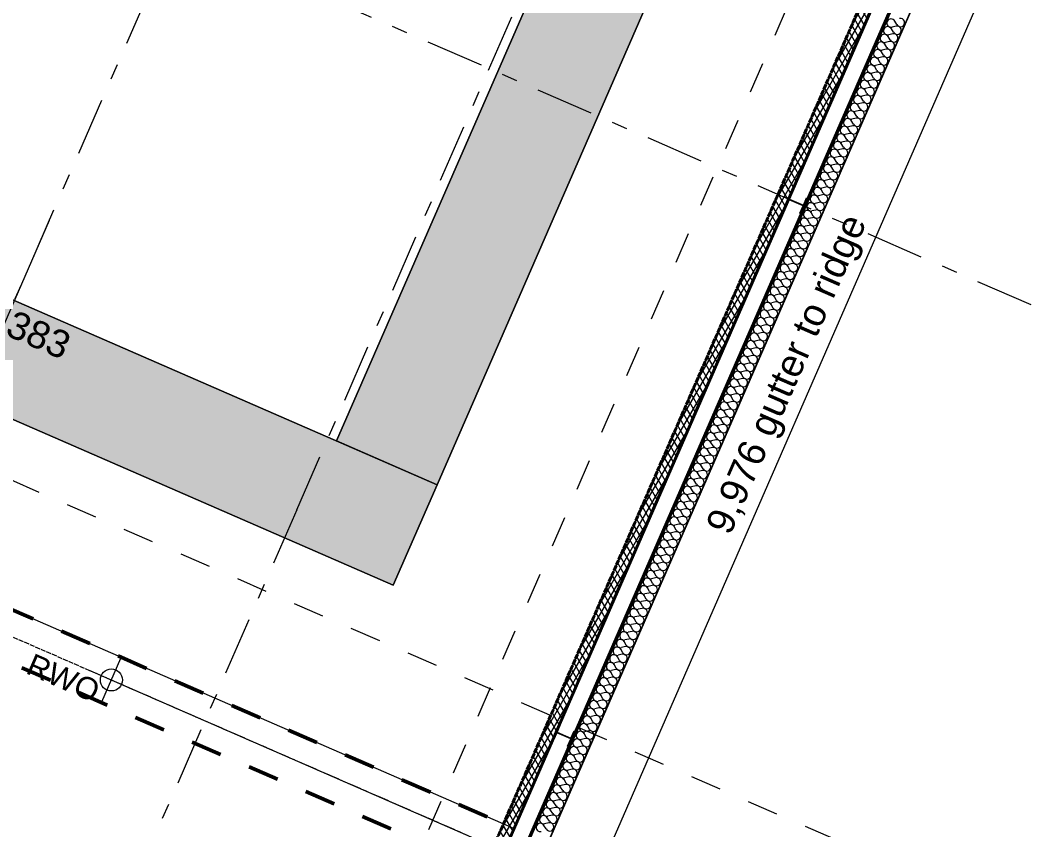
# Model space of a CAD drawing. Header units: millimetres. Extents: x -50172 to 145343, y -110728 to 25069.
# Drawn here: x 9654 to 18919, y -49686 to -42306 of the extents above; entities that cross this region are included whole.
import ezdxf
from ezdxf.enums import TextEntityAlignment as Align

# ---------------------------------------------------------------- set-up
doc = ezdxf.new("R2010")
doc.units = ezdxf.units.MM
doc.header["$MEASUREMENT"] = 0
for name, pattern in [('Dashed', [564.444447, 282.222223, -282.222223]), ('Double Dashed', [1093.611073, 529.166651, -211.666656, 141.111112, -211.666656]), ('Hidden Line', [55, 45, -10])]:
    doc.linetypes.add(name, pattern=pattern)
for name, color, linetype, lineweight in [('A-15-MG_Structural_Grid_Phase_2_Pen_No__173', 1, 'Continuous', 18), ('A-20-M_Floor_Slab_Pen_No__195', 7, 'Continuous', 35), ('A-20-M_Floor_Slab_Pen_No__4', 7, 'Continuous', 20), ('A-20-M_Floor_Slab_Pen_No__89', 8, 'Continuous', 20), ('A-20-M_Roof_Accessory_Pen_No__1', 7, 'Continuous', 13), ('A-20-M_Roof_Accessory_Pen_No__150', 7, 'Continuous', 0), ('A-95-MC_Marker_Section_P2.Marker_Pen_No__1', 7, 'Continuous', 13), ('COLUMN.IFC Import_Pen_No__2', 8, 'Continuous', 15), ('New_A-20-M_Roof_Accessory_Pen_No__1', 7, 'Continuous', 13), ('New_A-20-M_Roof_Accessory_Pen_No__150', 7, 'Continuous', 0), ('New_A-20-M_Roof_Accessory_Pen_No__156', 5, 'Continuous', 50), ('New_A-20-M_Roof_Pen_No__92', 8, 'Continuous', 13), ('New_A-25-M_Wall_Ext_Pen_No__1', 7, 'Continuous', 13), ('New_A-95-D_1_100_Pen_No__1', 7, 'Continuous', 13), ('New_A-95-P_Text_1_50_GA_Pen_No__1', 7, 'Continuous', 13)]:
    doc.layers.add(name, color=color, linetype=linetype, lineweight=lineweight)
for name, color, linetype in [('A-20-M_Floor_Slab', 7, 'Continuous'), ('A-95-MC_Marker_Section_P2.Marker', 7, 'Continuous'), ('COLUMN.IFC Import', 7, 'Continuous'), ('New_A-15-MG_Structural_Grid_Phase_2', 7, 'Continuous'), ('New_A-20-M_Roof', 7, 'Continuous'), ('New_A-25-M_Wall_Ext', 7, 'Continuous'), ('New_A-95-D_1_100', 7, 'Continuous')]:
    doc.layers.add(name, color=color, linetype=linetype)
for name, color, linetype, lineweight, true_color in [('A-20-M_Floor_Slab_Pen_No__107', 7, 'Continuous', 15, 0xa6a6a6), ('New_A-15-MG_Structural_Grid_Phase_2_Pen_No__222', 7, 'Continuous', 13, 0x65af33), ('New_A-20-M_Roof_Accessory_Pen_No__61', 7, 'Continuous', 20, 0x6a6a6a), ('New_A-25-M_Wall_Ext_Pen_No__107', 7, 'Continuous', 15, 0xa6a6a6)]:
    doc.layers.add(name, color=color, linetype=linetype, lineweight=lineweight, true_color=true_color)
doc.styles.add('GENERATED_STYLE_3', font='')
doc.styles.add('GENERATED_STYLE_4', font='')
doc.styles.get('GENERATED_STYLE_3').set_extended_font_data('Arial')
doc.styles.get('GENERATED_STYLE_4').set_extended_font_data('Swis721 BT')
doc.dimstyles.new('GENERATED_STYLE__1', dxfattribs={"dimtxt": 250, "dimasz": 95, "dimexe": 0.18, "dimexo": 50, "dimgap": 0.09, "dimtad": 1, "dimdec": 0, "dimzin": 0, "dimdsep": 46, "dimtxsty": 'GENERATED_STYLE_3', "dimblk": 'ARROWHEAD_2', "dimblk1": 'ARROWHEAD_2', "dimblk2": 'ARROWHEAD_2', "dimcen": 0.09, "dimclrd": 7, "dimclre": 7, "dimclrt": 7, "dimadec": 0, "dimazin": 0, "dimtfac": 1, "dimtdec": 4, "dimtmove": 0, "dimatfit": 3, "dimfxl": 1, "dimtolj": 1, "dimtzin": 0, "dimarcsym": 0})

# ---------------------------------------------------------------- blocks, each defined once
blk = doc.blocks.new('Roof_1_1', base_point=(-23076.4, -22803))
at = {"layer": 'New_A-20-M_Roof_Pen_No__92', "linetype": 'Continuous', "flags": 128}
for points in [[(-30853.7, -30049.5), (14148.5, -49672.6)], [(14148.5, -49672.6), (18046, -40734.4)]]:
    blk.add_lwpolyline(points, dxfattribs=at)
blk = doc.blocks.new('Slab_2_1', base_point=(22220.5, -31567.4))
at = {"layer": 'A-20-M_Floor_Slab_Pen_No__89', "linetype": 'Continuous', "flags": 128}
blk.add_lwpolyline([(22220.5, -31567.4), (1807.4, -22666.3), (1702.5, -22906.9), (21875, -31703.1), (12362.1, -53519.2), (-4050.1, -46362.7), (-4155, -46603.2), (12497.8, -53864.7)], close=True, dxfattribs=at)
blk = doc.blocks.new('*X130')
at = {"layer": 'New_A-25-M_Wall_Ext_Pen_No__107', "linetype": 'Continuous'}
for p, q in [((17644.1, -42345.9), (17625.3, -42312.8)), ((17607.5, -42429.8), (17570.5, -42438.5)), ((17613.6, -42415.8), (17594.8, -42382.7)), ((17638, -42359.9), (17600.9, -42368.7)), ((17552.7, -42555.5), (17533.9, -42522.3)), ((17577.1, -42499.6), (17540, -42508.4)), ((17583.2, -42485.6), (17564.4, -42452.5)), ((17522.3, -42625.3), (17503.5, -42592.2)), ((17546.6, -42569.4), (17509.6, -42578.2)), ((17485.7, -42709.1), (17448.7, -42717.9)), ((17491.8, -42695.1), (17473, -42662)), ((17516.2, -42639.3), (17479.1, -42648)), ((17430.9, -42834.8), (17412.1, -42801.7)), ((17455.3, -42779), (17418.2, -42787.7)), ((17461.4, -42765), (17442.6, -42731.9)), ((17400.5, -42904.7), (17381.7, -42871.5)), ((17424.8, -42848.8), (17387.7, -42857.6)), ((17370, -42974.5), (17351.2, -42941.4)), ((17394.4, -42918.6), (17357.3, -42927.4)), ((17333.5, -43058.3), (17296.4, -43067.1)), ((17339.5, -43044.3), (17320.7, -43011.2)), ((17363.9, -42988.5), (17326.8, -42997.2)), ((17278.6, -43184), (17259.8, -43150.9)), ((17303, -43128.2), (17265.9, -43136.9)), ((17309.1, -43114.2), (17290.3, -43081)), ((17248.2, -43253.9), (17229.4, -43220.7)), ((17272.5, -43198), (17235.5, -43206.8)), ((17211.6, -43337.7), (17174.6, -43346.4)), ((17217.7, -43323.7), (17198.9, -43290.6)), ((17242.1, -43267.8), (17205, -43276.6)), ((17156.8, -43463.4), (17138, -43430.2)), ((17181.2, -43407.5), (17144.1, -43416.3)), ((17187.3, -43393.5), (17168.5, -43360.4)), ((17126.4, -43533.2), (17107.6, -43500.1)), ((17150.7, -43477.3), (17113.7, -43486.1)), ((17089.8, -43617), (17052.8, -43625.8)), ((17095.9, -43603.1), (17077.1, -43569.9)), ((17120.3, -43547.2), (17083.2, -43556)), ((17035, -43742.7), (17016.2, -43709.6)), ((17059.4, -43686.9), (17022.3, -43695.6)), ((17065.5, -43672.9), (17046.7, -43639.8)), ((17004.6, -43812.6), (16985.8, -43779.4)), ((17028.9, -43756.7), (16991.8, -43765.5)), ((16968, -43896.4), (16930.9, -43905.2)), ((16974.1, -43882.4), (16955.3, -43849.3)), ((16998.5, -43826.5), (16961.4, -43835.3)), ((16913.2, -44022.1), (16894.4, -43989)), ((16937.6, -43966.2), (16900.5, -43975)), ((16943.7, -43952.3), (16924.9, -43919.1)), ((16882.7, -44091.9), (16863.9, -44058.8)), ((16907.1, -44036.1), (16870, -44044.8)), ((16846.2, -44175.7), (16809.1, -44184.5)), ((16852.3, -44161.8), (16833.5, -44128.6)), ((16876.7, -44105.9), (16839.6, -44114.7)), ((16791.4, -44301.5), (16772.6, -44268.3)), ((16815.7, -44245.6), (16778.7, -44254.4)), ((16821.8, -44231.6), (16803, -44198.5)), ((16760.9, -44371.3), (16742.1, -44338.2)), ((16785.3, -44315.4), (16748.2, -44324.2)), ((16724.4, -44455.1), (16687.3, -44463.9)), ((16730.5, -44441.1), (16711.7, -44408)), ((16754.8, -44385.3), (16717.8, -44394)), ((16669.6, -44580.8), (16650.8, -44547.7)), ((16693.9, -44524.9), (16656.9, -44533.7)), ((16700, -44511), (16681.2, -44477.8)), ((16639.1, -44650.7), (16620.3, -44617.5)), ((16663.5, -44594.8), (16626.4, -44603.6)), ((16602.6, -44734.5), (16565.5, -44743.2)), ((16608.7, -44720.5), (16589.9, -44687.4)), ((16633, -44664.6), (16596, -44673.4)), ((16547.8, -44860.2), (16529, -44827)), ((16572.1, -44804.3), (16535, -44813.1)), ((16578.2, -44790.3), (16559.4, -44757.2)), ((16517.3, -44930), (16498.5, -44896.9)), ((16541.7, -44874.1), (16504.6, -44882.9)), ((16480.8, -45013.8), (16443.7, -45022.6)), ((16486.8, -44999.9), (16468, -44966.7)), ((16511.2, -44944), (16474.1, -44952.8)), ((16425.9, -45139.5), (16407.1, -45106.4)), ((16450.3, -45083.7), (16413.2, -45092.4)), ((16456.4, -45069.7), (16437.6, -45036.6)), ((16395.5, -45209.4), (16376.7, -45176.2)), ((16419.9, -45153.5), (16382.8, -45162.3)), ((16358.9, -45293.2), (16321.9, -45301.9)), ((16365, -45279.2), (16346.2, -45246.1)), ((16389.4, -45223.3), (16352.3, -45232.1)), ((16304.1, -45418.9), (16285.3, -45385.8)), ((16328.5, -45363), (16291.4, -45371.8)), ((16334.6, -45349.1), (16315.8, -45315.9)), ((16273.7, -45488.7), (16254.9, -45455.6)), ((16298, -45432.9), (16261, -45441.6)), ((16237.1, -45572.5), (16200.1, -45581.3)), ((16243.2, -45558.6), (16224.4, -45525.4)), ((16267.6, -45502.7), (16230.5, -45511.5)), ((16182.3, -45698.2), (16163.5, -45665.1)), ((16206.7, -45642.4), (16169.6, -45651.1)), ((16212.8, -45628.4), (16194, -45595.3)), ((16151.9, -45768.1), (16133.1, -45735)), ((16176.2, -45712.2), (16139.1, -45721)), ((16115.3, -45851.9), (16078.2, -45860.7)), ((16121.4, -45837.9), (16102.6, -45804.8)), ((16145.8, -45782.1), (16108.7, -45790.8)), ((16060.5, -45977.6), (16041.7, -45944.5)), ((16084.9, -45921.7), (16047.8, -45930.5)), ((16091, -45907.8), (16072.2, -45874.6)), ((16030, -46047.4), (16011.2, -46014.3)), ((16054.4, -45991.6), (16017.3, -46000.3)), ((15993.5, -46131.3), (15956.4, -46140)), ((15999.6, -46117.3), (15980.8, -46084.2)), ((16024, -46061.4), (15986.9, -46070.2)), ((15938.7, -46257), (15919.9, -46223.8)), ((15963, -46201.1), (15926, -46209.9)), ((15969.1, -46187.1), (15950.3, -46154)), ((15908.2, -46326.8), (15889.4, -46293.7)), ((15932.6, -46270.9), (15895.5, -46279.7)), ((15871.7, -46410.6), (15834.6, -46419.4)), ((15877.8, -46396.6), (15859, -46363.5)), ((15902.1, -46340.8), (15865.1, -46349.5)), ((15816.9, -46536.3), (15798.1, -46503.2)), ((15841.2, -46480.5), (15804.2, -46489.2)), ((15847.3, -46466.5), (15828.5, -46433.4)), ((15786.4, -46606.2), (15767.6, -46573)), ((15810.8, -46550.3), (15773.7, -46559.1)), ((15749.9, -46690), (15712.8, -46698.7)), ((15756, -46676), (15737.2, -46642.9)), ((15780.3, -46620.1), (15743.3, -46628.9)), ((15695.1, -46815.7), (15676.3, -46782.5)), ((15719.4, -46759.8), (15682.3, -46768.6)), ((15725.5, -46745.8), (15706.7, -46712.7)), ((15664.6, -46885.5), (15645.8, -46852.4)), ((15689, -46829.6), (15651.9, -46838.4)), ((15628.1, -46969.3), (15591, -46978.1)), ((15634.1, -46955.4), (15615.3, -46922.2)), ((15658.5, -46899.5), (15621.4, -46908.3)), ((15573.2, -47095), (15554.4, -47061.9)), ((15597.6, -47039.2), (15560.5, -47047.9)), ((15603.7, -47025.2), (15584.9, -46992.1)), ((15542.8, -47164.9), (15524, -47131.7)), ((15567.2, -47109), (15530.1, -47117.8)), ((15506.2, -47248.7), (15469.2, -47257.5)), ((15512.3, -47234.7), (15493.5, -47201.6)), ((15536.7, -47178.8), (15499.6, -47187.6)), ((15451.4, -47374.4), (15432.6, -47341.3)), ((15475.8, -47318.5), (15438.7, -47327.3)), ((15481.9, -47304.6), (15463.1, -47271.4)), ((15421, -47444.2), (15402.2, -47411.1)), ((15445.3, -47388.4), (15408.3, -47397.1)), ((15390.5, -47514.1), (15371.7, -47480.9)), ((15414.9, -47458.2), (15377.8, -47467)), ((15354, -47597.9), (15316.9, -47606.7)), ((15360.1, -47583.9), (15341.3, -47550.8)), ((15384.4, -47528), (15347.4, -47536.8)), ((15299.2, -47723.6), (15280.4, -47690.5)), ((15323.5, -47667.7), (15286.5, -47676.5)), ((15329.6, -47653.8), (15310.8, -47620.6)), ((15268.7, -47793.4), (15249.9, -47760.3)), ((15293.1, -47737.6), (15256, -47746.3)), ((15232.2, -47877.2), (15195.1, -47886)), ((15238.3, -47863.3), (15219.5, -47830.1)), ((15262.6, -47807.4), (15225.5, -47816.2)), ((15177.3, -48003), (15158.5, -47969.8)), ((15201.7, -47947.1), (15164.6, -47955.9)), ((15207.8, -47933.1), (15189, -47900)), ((15146.9, -48072.8), (15128.1, -48039.7)), ((15171.3, -48016.9), (15134.2, -48025.7)), ((15110.3, -48156.6), (15073.3, -48165.4)), ((15116.4, -48142.6), (15097.6, -48109.5)), ((15140.8, -48086.8), (15103.7, -48095.5)), ((15055.5, -48282.3), (15036.7, -48249.2)), ((15079.9, -48226.4), (15042.8, -48235.2)), ((15086, -48212.5), (15067.2, -48179.3)), ((15025.1, -48352.2), (15006.3, -48319)), ((15049.4, -48296.3), (15012.4, -48305.1)), ((14988.5, -48436), (14951.5, -48444.7)), ((14994.6, -48422), (14975.8, -48388.9)), ((15019, -48366.1), (14981.9, -48374.9)), ((14933.7, -48561.7), (14914.9, -48528.5)), ((14958.1, -48505.8), (14921, -48514.6)), ((14964.2, -48491.8), (14945.4, -48458.7)), ((14903.3, -48631.5), (14884.5, -48598.4)), ((14927.6, -48575.6), (14890.6, -48584.4)), ((14866.7, -48715.3), (14829.6, -48724.1)), ((14872.8, -48701.4), (14854, -48668.2)), ((14897.2, -48645.5), (14860.1, -48654.3)), ((14811.9, -48841), (14793.1, -48807.9)), ((14836.3, -48785.2), (14799.2, -48793.9)), ((14842.4, -48771.2), (14823.6, -48738.1)), ((14781.5, -48910.9), (14762.7, -48877.7)), ((14805.8, -48855), (14768.7, -48863.8)), ((14744.9, -48994.7), (14707.8, -49003.4)), ((14751, -48980.7), (14732.2, -48947.6)), ((14775.4, -48924.8), (14738.3, -48933.6)), ((14690.1, -49120.4), (14671.3, -49087.3)), ((14714.5, -49064.5), (14677.4, -49073.3)), ((14720.5, -49050.5), (14701.7, -49017.4)), ((14659.6, -49190.2), (14640.8, -49157.1)), ((14684, -49134.4), (14646.9, -49143.1)), ((14623.1, -49274), (14586, -49282.8)), ((14629.2, -49260.1), (14610.4, -49226.9)), ((14653.5, -49204.2), (14616.5, -49213)), ((14568.3, -49399.7), (14549.5, -49366.6)), ((14592.6, -49343.9), (14555.6, -49352.6)), ((14598.7, -49329.9), (14579.9, -49296.8)), ((14537.8, -49469.6), (14519, -49436.5)), ((14562.2, -49413.7), (14525.1, -49422.5)), ((14501.3, -49553.4), (14464.2, -49562.2)), ((14507.4, -49539.4), (14488.6, -49506.3)), ((14531.7, -49483.6), (14494.7, -49492.3)), ((14446.5, -49679.1), (14427.7, -49646)), ((14470.8, -49623.2), (14433.8, -49632)), ((14476.9, -49609.3), (14458.1, -49576.1))]:
    blk.add_line(p, q, dxfattribs=at)
for centre, start, end in [((17592.1, -42331.6), 156.44041, 283.31031), ((17592.1, -42331.6), 29.57051, 156.44041), ((17677.2, -42327.1), 209.57051, 103.31031), ((17561.7, -42401.5), 156.44041, 283.31031), ((17561.7, -42401.5), 29.57051, 156.44041), ((17616.3, -42466.8), 209.57051, 103.31031), ((17646.8, -42397), 209.57051, 103.31031), ((17500.8, -42541.1), 29.57051, 156.44041), ((17531.2, -42471.3), 156.44041, 283.31031), ((17531.2, -42471.3), 29.57051, 156.44041), ((17585.9, -42536.7), 209.57051, 103.31031), ((17470.3, -42611), 156.44041, 283.31031), ((17470.3, -42611), 29.57051, 156.44041), ((17500.8, -42541.1), 156.44041, 283.31031), ((17555.4, -42606.5), 209.57051, 103.31031), ((17439.9, -42680.8), 156.44041, 283.31031), ((17439.9, -42680.8), 29.57051, 156.44041), ((17494.5, -42746.2), 209.57051, 103.31031), ((17524.9, -42676.3), 209.57051, 103.31031), ((17379, -42820.5), 29.57051, 156.44041), ((17409.4, -42750.7), 156.44041, 283.31031), ((17409.4, -42750.7), 29.57051, 156.44041), ((17464, -42816), 209.57051, 103.31031), ((17348.5, -42890.3), 156.44041, 283.31031), ((17348.5, -42890.3), 29.57051, 156.44041), ((17379, -42820.5), 156.44041, 283.31031), ((17433.6, -42885.9), 209.57051, 103.31031), ((17318.1, -42960.2), 156.44041, 283.31031), ((17318.1, -42960.2), 29.57051, 156.44041), ((17372.7, -43025.5), 209.57051, 103.31031), ((17403.1, -42955.7), 209.57051, 103.31031), ((17257.2, -43099.8), 29.57051, 156.44041), ((17287.6, -43030), 156.44041, 283.31031), ((17287.6, -43030), 29.57051, 156.44041), ((17342.2, -43095.4), 209.57051, 103.31031), ((17226.7, -43169.7), 156.44041, 283.31031), ((17226.7, -43169.7), 29.57051, 156.44041), ((17257.2, -43099.8), 156.44041, 283.31031), ((17311.8, -43165.2), 209.57051, 103.31031), ((17196.3, -43239.5), 156.44041, 283.31031), ((17196.3, -43239.5), 29.57051, 156.44041), ((17281.3, -43235.1), 209.57051, 103.31031), ((17135.3, -43379.2), 29.57051, 156.44041), ((17165.8, -43309.4), 156.44041, 283.31031), ((17165.8, -43309.4), 29.57051, 156.44041), ((17220.4, -43374.7), 209.57051, 103.31031), ((17250.9, -43304.9), 209.57051, 103.31031), ((17104.9, -43449), 156.44041, 283.31031), ((17104.9, -43449), 29.57051, 156.44041), ((17135.3, -43379.2), 156.44041, 283.31031), ((17190, -43444.6), 209.57051, 103.31031), ((17074.4, -43518.9), 156.44041, 283.31031), ((17074.4, -43518.9), 29.57051, 156.44041), ((17159.5, -43514.4), 209.57051, 103.31031), ((17013.5, -43658.6), 29.57051, 156.44041), ((17044, -43588.7), 156.44041, 283.31031), ((17044, -43588.7), 29.57051, 156.44041), ((17098.6, -43654.1), 209.57051, 103.31031), ((17129.1, -43584.3), 209.57051, 103.31031), ((16983.1, -43728.4), 156.44041, 283.31031), ((16983.1, -43728.4), 29.57051, 156.44041), ((17013.5, -43658.6), 156.44041, 283.31031), ((17068.1, -43723.9), 209.57051, 103.31031), ((16952.6, -43798.2), 156.44041, 283.31031), ((16952.6, -43798.2), 29.57051, 156.44041), ((17037.7, -43793.8), 209.57051, 103.31031), ((16891.7, -43937.9), 29.57051, 156.44041), ((16922.2, -43868.1), 156.44041, 283.31031), ((16922.2, -43868.1), 29.57051, 156.44041), ((16976.8, -43933.5), 209.57051, 103.31031), ((17007.2, -43863.6), 209.57051, 103.31031), ((16861.3, -44007.8), 156.44041, 283.31031), ((16861.3, -44007.8), 29.57051, 156.44041), ((16891.7, -43937.9), 156.44041, 283.31031), ((16946.3, -44003.3), 209.57051, 103.31031), ((16830.8, -44077.6), 156.44041, 283.31031), ((16830.8, -44077.6), 29.57051, 156.44041), ((16915.9, -44073.1), 209.57051, 103.31031), ((16769.9, -44217.3), 29.57051, 156.44041), ((16800.4, -44147.4), 156.44041, 283.31031), ((16800.4, -44147.4), 29.57051, 156.44041), ((16855, -44212.8), 209.57051, 103.31031), ((16885.4, -44143), 209.57051, 103.31031), ((16739.5, -44287.1), 156.44041, 283.31031), ((16739.5, -44287.1), 29.57051, 156.44041), ((16769.9, -44217.3), 156.44041, 283.31031), ((16824.5, -44282.7), 209.57051, 103.31031), ((16709, -44357), 156.44041, 283.31031), ((16709, -44357), 29.57051, 156.44041), ((16794.1, -44352.5), 209.57051, 103.31031), ((16648.1, -44496.6), 29.57051, 156.44041), ((16678.5, -44426.8), 156.44041, 283.31031), ((16678.5, -44426.8), 29.57051, 156.44041), ((16733.2, -44492.2), 209.57051, 103.31031), ((16763.6, -44422.3), 209.57051, 103.31031), ((16617.6, -44566.5), 156.44041, 283.31031), ((16617.6, -44566.5), 29.57051, 156.44041), ((16648.1, -44496.6), 156.44041, 283.31031), ((16702.7, -44562), 209.57051, 103.31031), ((16587.2, -44636.3), 156.44041, 283.31031), ((16587.2, -44636.3), 29.57051, 156.44041), ((16672.2, -44631.9), 209.57051, 103.31031), ((16526.3, -44776), 29.57051, 156.44041), ((16556.7, -44706.2), 156.44041, 283.31031), ((16556.7, -44706.2), 29.57051, 156.44041), ((16611.3, -44771.5), 209.57051, 103.31031), ((16641.8, -44701.7), 209.57051, 103.31031), ((16495.8, -44845.8), 156.44041, 283.31031), ((16495.8, -44845.8), 29.57051, 156.44041), ((16526.3, -44776), 156.44041, 283.31031), ((16580.9, -44841.4), 209.57051, 103.31031), ((16465.4, -44915.7), 156.44041, 283.31031), ((16465.4, -44915.7), 29.57051, 156.44041), ((16550.4, -44911.2), 209.57051, 103.31031), ((16404.5, -45055.4), 29.57051, 156.44041), ((16434.9, -44985.5), 156.44041, 283.31031), ((16434.9, -44985.5), 29.57051, 156.44041), ((16489.5, -45050.9), 209.57051, 103.31031), ((16520, -44981.1), 209.57051, 103.31031), ((16374, -45125.2), 156.44041, 283.31031), ((16374, -45125.2), 29.57051, 156.44041), ((16404.5, -45055.4), 156.44041, 283.31031), ((16459.1, -45120.7), 209.57051, 103.31031), ((16343.6, -45195), 156.44041, 283.31031), ((16343.6, -45195), 29.57051, 156.44041), ((16428.6, -45190.6), 209.57051, 103.31031), ((16282.6, -45334.7), 29.57051, 156.44041), ((16313.1, -45264.9), 156.44041, 283.31031), ((16313.1, -45264.9), 29.57051, 156.44041), ((16367.7, -45330.3), 209.57051, 103.31031), ((16398.2, -45260.4), 209.57051, 103.31031), ((16252.2, -45404.6), 156.44041, 283.31031), ((16252.2, -45404.6), 29.57051, 156.44041), ((16282.6, -45334.7), 156.44041, 283.31031), ((16337.3, -45400.1), 209.57051, 103.31031), ((16221.7, -45474.4), 156.44041, 283.31031), ((16221.7, -45474.4), 29.57051, 156.44041), ((16306.8, -45469.9), 209.57051, 103.31031), ((16160.8, -45614.1), 29.57051, 156.44041), ((16191.3, -45544.2), 156.44041, 283.31031), ((16191.3, -45544.2), 29.57051, 156.44041), ((16245.9, -45609.6), 209.57051, 103.31031), ((16276.4, -45539.8), 209.57051, 103.31031), ((16130.4, -45683.9), 156.44041, 283.31031), ((16130.4, -45683.9), 29.57051, 156.44041), ((16160.8, -45614.1), 156.44041, 283.31031), ((16215.4, -45679.4), 209.57051, 103.31031), ((16099.9, -45753.8), 156.44041, 283.31031), ((16099.9, -45753.8), 29.57051, 156.44041), ((16185, -45749.3), 209.57051, 103.31031), ((16039, -45893.4), 29.57051, 156.44041), ((16069.5, -45823.6), 156.44041, 283.31031), ((16069.5, -45823.6), 29.57051, 156.44041), ((16124.1, -45889), 209.57051, 103.31031), ((16154.5, -45819.1), 209.57051, 103.31031), ((16008.6, -45963.3), 156.44041, 283.31031), ((16008.6, -45963.3), 29.57051, 156.44041), ((16039, -45893.4), 156.44041, 283.31031), ((16093.6, -45958.8), 209.57051, 103.31031), ((15978.1, -46033.1), 156.44041, 283.31031), ((15978.1, -46033.1), 29.57051, 156.44041), ((16063.2, -46028.6), 209.57051, 103.31031), ((15917.2, -46172.8), 29.57051, 156.44041), ((15947.7, -46103), 156.44041, 283.31031), ((15947.7, -46103), 29.57051, 156.44041), ((16002.3, -46168.3), 209.57051, 103.31031), ((16032.7, -46098.5), 209.57051, 103.31031), ((15886.8, -46242.6), 156.44041, 283.31031), ((15886.8, -46242.6), 29.57051, 156.44041), ((15917.2, -46172.8), 156.44041, 283.31031), ((15971.8, -46238.2), 209.57051, 103.31031), ((15856.3, -46312.5), 156.44041, 283.31031), ((15856.3, -46312.5), 29.57051, 156.44041), ((15941.4, -46308), 209.57051, 103.31031), ((15795.4, -46452.2), 29.57051, 156.44041), ((15825.8, -46382.3), 156.44041, 283.31031), ((15825.8, -46382.3), 29.57051, 156.44041), ((15880.5, -46447.7), 209.57051, 103.31031), ((15910.9, -46377.8), 209.57051, 103.31031), ((15764.9, -46522), 156.44041, 283.31031), ((15764.9, -46522), 29.57051, 156.44041), ((15795.4, -46452.2), 156.44041, 283.31031), ((15850, -46517.5), 209.57051, 103.31031), ((15734.5, -46591.8), 156.44041, 283.31031), ((15734.5, -46591.8), 29.57051, 156.44041), ((15819.5, -46587.4), 209.57051, 103.31031), ((15673.6, -46731.5), 29.57051, 156.44041), ((15704, -46661.7), 156.44041, 283.31031), ((15704, -46661.7), 29.57051, 156.44041), ((15758.6, -46727), 209.57051, 103.31031), ((15789.1, -46657.2), 209.57051, 103.31031), ((15643.1, -46801.3), 156.44041, 283.31031), ((15643.1, -46801.3), 29.57051, 156.44041), ((15673.6, -46731.5), 156.44041, 283.31031), ((15728.2, -46796.9), 209.57051, 103.31031), ((15612.7, -46871.2), 156.44041, 283.31031), ((15612.7, -46871.2), 29.57051, 156.44041), ((15697.7, -46866.7), 209.57051, 103.31031), ((15582.2, -46941), 156.44041, 283.31031), ((15582.2, -46941), 29.57051, 156.44041), ((15636.8, -47006.4), 209.57051, 103.31031), ((15667.3, -46936.6), 209.57051, 103.31031), ((15521.3, -47080.7), 29.57051, 156.44041), ((15551.8, -47010.9), 156.44041, 283.31031), ((15551.8, -47010.9), 29.57051, 156.44041), ((15606.4, -47076.2), 209.57051, 103.31031), ((15490.9, -47150.5), 156.44041, 283.31031), ((15490.9, -47150.5), 29.57051, 156.44041), ((15521.3, -47080.7), 156.44041, 283.31031), ((15575.9, -47146.1), 209.57051, 103.31031), ((15460.4, -47220.4), 156.44041, 283.31031), ((15460.4, -47220.4), 29.57051, 156.44041), ((15515, -47285.8), 209.57051, 103.31031), ((15545.5, -47215.9), 209.57051, 103.31031), ((15399.5, -47360.1), 29.57051, 156.44041), ((15429.9, -47290.2), 156.44041, 283.31031), ((15429.9, -47290.2), 29.57051, 156.44041), ((15484.6, -47355.6), 209.57051, 103.31031), ((15369, -47429.9), 156.44041, 283.31031), ((15369, -47429.9), 29.57051, 156.44041), ((15399.5, -47360.1), 156.44041, 283.31031), ((15454.1, -47425.4), 209.57051, 103.31031), ((15338.6, -47499.7), 156.44041, 283.31031), ((15338.6, -47499.7), 29.57051, 156.44041), ((15393.2, -47565.1), 209.57051, 103.31031), ((15423.7, -47495.3), 209.57051, 103.31031), ((15277.7, -47639.4), 29.57051, 156.44041), ((15308.1, -47569.6), 156.44041, 283.31031), ((15308.1, -47569.6), 29.57051, 156.44041), ((15362.7, -47635), 209.57051, 103.31031), ((15247.2, -47709.3), 156.44041, 283.31031), ((15247.2, -47709.3), 29.57051, 156.44041), ((15277.7, -47639.4), 156.44041, 283.31031), ((15332.3, -47704.8), 209.57051, 103.31031), ((15216.8, -47779.1), 156.44041, 283.31031), ((15216.8, -47779.1), 29.57051, 156.44041), ((15301.8, -47774.6), 209.57051, 103.31031), ((15155.9, -47918.8), 29.57051, 156.44041), ((15186.3, -47848.9), 156.44041, 283.31031), ((15186.3, -47848.9), 29.57051, 156.44041), ((15240.9, -47914.3), 209.57051, 103.31031), ((15271.4, -47844.5), 209.57051, 103.31031), ((15125.4, -47988.6), 156.44041, 283.31031), ((15125.4, -47988.6), 29.57051, 156.44041), ((15155.9, -47918.8), 156.44041, 283.31031), ((15210.5, -47984.2), 209.57051, 103.31031), ((15095, -48058.5), 156.44041, 283.31031), ((15095, -48058.5), 29.57051, 156.44041), ((15180, -48054), 209.57051, 103.31031), ((15034.1, -48198.1), 29.57051, 156.44041), ((15064.5, -48128.3), 156.44041, 283.31031), ((15064.5, -48128.3), 29.57051, 156.44041), ((15119.1, -48193.7), 209.57051, 103.31031), ((15149.6, -48123.8), 209.57051, 103.31031), ((15003.6, -48268), 156.44041, 283.31031), ((15003.6, -48268), 29.57051, 156.44041), ((15034.1, -48198.1), 156.44041, 283.31031), ((15088.7, -48263.5), 209.57051, 103.31031), ((14973.1, -48337.8), 156.44041, 283.31031), ((14973.1, -48337.8), 29.57051, 156.44041), ((15058.2, -48333.4), 209.57051, 103.31031), ((14912.2, -48477.5), 29.57051, 156.44041), ((14942.7, -48407.7), 156.44041, 283.31031), ((14942.7, -48407.7), 29.57051, 156.44041), ((14997.3, -48473), 209.57051, 103.31031), ((15027.8, -48403.2), 209.57051, 103.31031), ((14881.8, -48547.3), 156.44041, 283.31031), ((14881.8, -48547.3), 29.57051, 156.44041), ((14912.2, -48477.5), 156.44041, 283.31031), ((14966.9, -48542.9), 209.57051, 103.31031), ((14851.3, -48617.2), 156.44041, 283.31031), ((14851.3, -48617.2), 29.57051, 156.44041), ((14936.4, -48612.7), 209.57051, 103.31031), ((14790.4, -48756.9), 29.57051, 156.44041), ((14820.9, -48687), 156.44041, 283.31031), ((14820.9, -48687), 29.57051, 156.44041), ((14875.5, -48752.4), 209.57051, 103.31031), ((14905.9, -48682.6), 209.57051, 103.31031), ((14760, -48826.7), 156.44041, 283.31031), ((14760, -48826.7), 29.57051, 156.44041), ((14790.4, -48756.9), 156.44041, 283.31031), ((14845, -48822.2), 209.57051, 103.31031), ((14729.5, -48896.5), 156.44041, 283.31031), ((14729.5, -48896.5), 29.57051, 156.44041), ((14814.6, -48892.1), 209.57051, 103.31031), ((14668.6, -49036.2), 29.57051, 156.44041), ((14699.1, -48966.4), 156.44041, 283.31031), ((14699.1, -48966.4), 29.57051, 156.44041), ((14753.7, -49031.7), 209.57051, 103.31031), ((14784.1, -48961.9), 209.57051, 103.31031), ((14638.2, -49106.1), 156.44041, 283.31031), ((14638.2, -49106.1), 29.57051, 156.44041), ((14668.6, -49036.2), 156.44041, 283.31031), ((14723.2, -49101.6), 209.57051, 103.31031), ((14607.7, -49175.9), 156.44041, 283.31031), ((14607.7, -49175.9), 29.57051, 156.44041), ((14692.8, -49171.4), 209.57051, 103.31031), ((14546.8, -49315.6), 29.57051, 156.44041), ((14577.2, -49245.7), 156.44041, 283.31031), ((14577.2, -49245.7), 29.57051, 156.44041), ((14631.9, -49311.1), 209.57051, 103.31031), ((14662.3, -49241.3), 209.57051, 103.31031), ((14516.3, -49385.4), 156.44041, 283.31031), ((14516.3, -49385.4), 29.57051, 156.44041), ((14546.8, -49315.6), 156.44041, 283.31031), ((14601.4, -49380.9), 209.57051, 103.31031), ((14485.9, -49455.3), 156.44041, 283.31031), ((14485.9, -49455.3), 29.57051, 156.44041), ((14571, -49450.8), 209.57051, 103.31031), ((14425, -49594.9), 29.57051, 156.44041), ((14455.4, -49525.1), 156.44041, 283.31031), ((14455.4, -49525.1), 29.57051, 156.44041), ((14510, -49590.5), 209.57051, 103.31031), ((14540.5, -49520.6), 209.57051, 103.31031), ((14394.5, -49664.8), 156.44041, 283.31031), ((14394.5, -49664.8), 29.57051, 156.44041), ((14425, -49594.9), 156.44041, 283.31031), ((14479.6, -49660.3), 209.57051, 103.31031)]:
    blk.add_arc(centre, 38.1, start, end, dxfattribs=at)
blk = doc.blocks.new('Wall_28_1', base_point=(12413.8, -53650.9))
at = {"layer": 'New_A-25-M_Wall_Ext_Pen_No__107', "linetype": 'Continuous'}
h = blk.add_hatch(dxfattribs=at)
h.set_pattern_fill('Plaster_0001', color=256, style=0, pattern_type=2)
h.set_pattern_definition([(0, (0, 0), (0, 173.2051), [0, -100]), (0, (50, 86.6), (0, 173.2051), [0, -100])])
h.paths.add_polyline_path([(12592.1, -54105), (22460.8, -31473), (22454.8, -31475.4), (12589.8, -54099.1)])
at = {"layer": 'New_A-25-M_Wall_Ext_Pen_No__107', "linetype": 'Continuous', "lineweight": 0, "true_color": 0x535353}
for points in [[(12497.8, -53864.8), (22220.5, -31567.4), (22216.6, -31568.9), (12496.2, -53860.8)], [(12421.8, -53671.3), (22027, -31643.4), (22023.1, -31644.9), (12420.2, -53667.3)]]:
    blk.add_hatch(color=251, dxfattribs=at).paths.add_polyline_path(points)
at = {"layer": 'New_A-25-M_Wall_Ext_Pen_No__107', "linetype": 'Continuous'}
for points in [[(12504, -53880.6), (22236.3, -31561.2), (22220.5, -31567.4), (12497.8, -53864.8)], [(22006.6, -31651.4), (12413.8, -53650.9), (12420.2, -53667.3), (22023.1, -31644.9)]]:
    blk.add_hatch(color=256, dxfattribs=at).paths.add_polyline_path(points)
at = {"layer": 'New_A-25-M_Wall_Ext_Pen_No__1', "linetype": 'Continuous'}
for p, q in [((12589.8, -54099.1), (22454.8, -31475.4)), ((12496.2, -53860.8), (22216.6, -31568.9)), ((12497.8, -53864.8), (22220.5, -31567.4)), ((12504, -53880.6), (22236.3, -31561.2)), ((12507.1, -53888.5), (22244.2, -31558.1)), ((22023.1, -31644.9), (12420.2, -53667.3)), ((12421.8, -53671.3), (22027, -31643.4))]:
    blk.add_line(p, q, dxfattribs=at)
at = {"layer": 'New_A-25-M_Wall_Ext_Pen_No__1', "linetype": 'Continuous', "flags": 128}
for points in [[(12592.1, -54105), (22460.8, -31473)], [(22006.6, -31651.4), (12413.8, -53650.9)]]:
    blk.add_lwpolyline(points, dxfattribs=at)
at = {"layer": 'New_A-25-M_Wall_Ext', "color": 250, "lineweight": 50, "true_color": 0x2a2a2a}
blk.add_blockref('*X130', (0, 0), dxfattribs=at)
blk = doc.blocks.new('*X210')
at = {"layer": 'A-20-M_Floor_Slab_Pen_No__107', "linetype": 'Continuous'}
for points in [[(17247.9, -42314.5), (17189, -42449.6), (17191.2, -42449.6), (17247.9, -42319.5)], [(17123.6, -42599.6), (17125.8, -42599.6), (17191.2, -42449.6), (17189, -42449.6)], [(17123.6, -42599.6), (17097.9, -42658.6), (17097.9, -42663.6), (17125.8, -42599.6)], [(16861.9, -43199.6), (16864.1, -43199.6), (16929.5, -43049.6), (16927.4, -43049.6)], [(16947.8, -43002.6), (16927.4, -43049.6), (16929.5, -43049.6), (16947.8, -43007.6)], [(16797.8, -43349.6), (16798.7, -43349.6), (16864.1, -43199.6), (16861.9, -43199.6), (16797.8, -43346.6)], [(16798.7, -43349.6), (16797.8, -43349.6), (16797.8, -43351.6)], [(16647.8, -43690.7), (16600.3, -43799.6), (16602.5, -43799.6), (16647.8, -43695.7)], [(16534.9, -43949.6), (16537.1, -43949.6), (16602.5, -43799.6), (16600.3, -43799.6)], [(16534.9, -43949.6), (16497.8, -44034.7), (16497.8, -44039.7), (16537.1, -43949.6)], [(16273.3, -44549.6), (16275.5, -44549.6), (16340.9, -44399.6), (16338.7, -44399.6)], [(16347.8, -44378.7), (16338.7, -44399.6), (16340.9, -44399.6), (16347.8, -44383.7)], [(16207.9, -44699.6), (16210.1, -44699.6), (16275.5, -44549.6), (16273.3, -44549.6)], [(16207.9, -44699.6), (16197.8, -44722.8), (16197.8, -44727.8), (16210.1, -44699.6)], [(16047.7, -45066.8), (16011.6, -45149.6), (16013.8, -45149.6), (16047.7, -45071.8)], [(15946.2, -45299.6), (15948.4, -45299.6), (16013.8, -45149.6), (16011.6, -45149.6)], [(15946.2, -45299.6), (15897.7, -45410.8), (15897.7, -45415.9), (15948.4, -45299.6)], [(15747.7, -45754.9), (15684.6, -45899.6), (15686.8, -45899.6), (15747.7, -45759.9)], [(15619.2, -46049.6), (15621.4, -46049.6), (15686.8, -45899.6), (15684.6, -45899.6)], [(15619.2, -46049.6), (15597.7, -46098.9), (15597.7, -46103.9), (15621.4, -46049.6)], [(15357.6, -46649.6), (15359.7, -46649.6), (15425.2, -46499.6), (15423, -46499.6)], [(15447.7, -46443), (15423, -46499.6), (15425.2, -46499.6), (15447.7, -46448)], [(15357.6, -46649.6), (15297.7, -46787), (15297.7, -46792), (15359.7, -46649.6)], [(15147.6, -47131), (15095.9, -47249.6), (15098.1, -47249.6), (15147.6, -47136)], [(15030.5, -47399.6), (15032.7, -47399.6), (15098.1, -47249.6), (15095.9, -47249.6)], [(15030.5, -47399.6), (14997.6, -47475.1), (14997.6, -47480.1), (15032.7, -47399.6)], [(14768.9, -47999.6), (14771.1, -47999.6), (14836.5, -47849.6), (14834.3, -47849.6)], [(14847.6, -47819.1), (14834.3, -47849.6), (14836.5, -47849.6), (14847.6, -47824.1)], [(14703.5, -48149.6), (14705.7, -48149.6), (14771.1, -47999.6), (14768.9, -47999.6)], [(14703.5, -48149.6), (14697.6, -48163.2), (14697.6, -48168.2), (14705.7, -48149.6)], [(14547.6, -48507.2), (14507.3, -48599.6), (14509.4, -48599.6), (14547.6, -48512.2)], [(14441.8, -48749.6), (14444, -48749.6), (14509.4, -48599.6), (14507.3, -48599.6)], [(14441.8, -48749.6), (14397.6, -48851.2), (14397.6, -48856.2), (14444, -48749.6)], [(14180.2, -49349.6), (14182.4, -49349.6), (14247.5, -49200.3), (14247.5, -49199.6), (14245.6, -49199.6)], [(14247.5, -49195.3), (14245.6, -49199.6), (14247.5, -49199.6)], [(14114.8, -49499.6), (14117, -49499.6), (14182.4, -49349.6), (14180.2, -49349.6)], [(14114.8, -49499.6), (14097.5, -49539.3), (14097.5, -49544.3), (14117, -49499.6)]]:
    blk.add_hatch(color=256, dxfattribs=at).paths.add_polyline_path(points)
blk = doc.blocks.new('Wall_95_1', base_point=(12362.1, -53519.2))
at = {"layer": 'A-20-M_Floor_Slab_Pen_No__107', "linetype": 'Continuous'}
h = blk.add_hatch(dxfattribs=at)
h.set_pattern_fill('Batt_Insulation_0001', color=256, style=0, pattern_type=2)
h.set_pattern_definition([(60, (0, 0), (-43.30127, 25), []), (120, (0, 0), (43.30127, 25), [])])
h.paths.add_polyline_path([(21877.6, -31702.1), (12363.1, -53521.9), (12413.8, -53650.9), (22006.6, -31651.4)])
at = {"layer": 'A-20-M_Floor_Slab_Pen_No__195', "linetype": 'Hidden Line'}
blk.add_line((21877.6, -31702.1), (12363.1, -53521.9), dxfattribs=at)
at = {"layer": 'A-20-M_Floor_Slab_Pen_No__195', "linetype": 'Hidden Line', "flags": 128}
blk.add_lwpolyline([(21875, -31703.1), (12362.1, -53519.2)], dxfattribs=at)
at = {"layer": 'A-20-M_Floor_Slab_Pen_No__4', "linetype": 'Continuous', "flags": 128}
blk.add_lwpolyline([(12413.8, -53650.9), (22006.6, -31651.4)], dxfattribs=at)
at = {"layer": 'A-20-M_Floor_Slab', "color": 250, "lineweight": 50, "true_color": 0x2a2a2a}
blk.add_blockref('*X210', (0, 0), dxfattribs=at)
blk = doc.blocks.new('Column 53')
at = {"layer": 'COLUMN.IFC Import_Pen_No__2', "linetype": 'Continuous'}
for p, q in [((-76.45, 78.8), (76.45, 78.8)), ((-76.45, 69.4), (-76.45, 78.8)), ((-3.25, 69.4), (-76.45, 69.4)), ((-3.25, -69.4), (-3.25, 69.4)), ((3.25, 69.4), (3.25, -69.4)), ((76.45, 69.4), (3.25, 69.4)), ((76.45, 78.8), (76.45, 69.4)), ((-76.45, -69.4), (-3.25, -69.4)), ((-76.45, -78.8), (-76.45, -69.4)), ((76.45, -78.8), (-76.45, -78.8)), ((3.25, -69.4), (76.45, -69.4)), ((76.45, -69.4), (76.45, -78.8))]:
    blk.add_line(p, q, dxfattribs=at)
blk = doc.blocks.new('Column 54')
at = {"layer": 'COLUMN.IFC Import_Pen_No__2', "linetype": 'Continuous'}
for p, q in [((-76.45, 78.8), (76.45, 78.8)), ((-76.45, 69.4), (-76.45, 78.8)), ((-3.25, 69.4), (-76.45, 69.4)), ((-3.25, -69.4), (-3.25, 69.4)), ((3.25, 69.4), (3.25, -69.4)), ((76.45, 69.4), (3.25, 69.4)), ((76.45, 78.8), (76.45, 69.4)), ((-76.45, -69.4), (-3.25, -69.4)), ((-76.45, -78.8), (-76.45, -69.4)), ((76.45, -78.8), (-76.45, -78.8)), ((3.25, -69.4), (76.45, -69.4)), ((76.45, -69.4), (76.45, -78.8))]:
    blk.add_line(p, q, dxfattribs=at)
blk = doc.blocks.new('*D459')
at = {"layer": 'New_A-95-D_1_100_Pen_No__1', "linetype": 'Continuous'}
for p, q in [((9062.3, -45138.5), (9573.3, -43966.6)), ((9413.4, -45291.6), (9920.7, -44128.1)), ((9157.8, -45009.7), (9041.7, -45095.4)), ((9099.8, -45052.5), (9450.8, -45205.6)), ((9392.8, -45248.5), (9508.9, -45162.8)), ((9450.8, -45205.6), (9506.9, -45230.1))]:
    blk.add_line(p, q, dxfattribs=at)
at = {"layer": 'New_A-95-D_1_100_Pen_No__1', "insert": (9503.9, -45174.2), "char_height": 250, "attachment_point": 7, "rotation": 336.44041, "style": 'GENERATED_STYLE_3'}
blk.add_mtext('\\A1;{\\fArial|b0|i0|c0|p34;383}', dxfattribs=at)
blk = doc.blocks.new('ARROWHEAD_2')
at = {"color": 0, "linetype": 'Continuous', "lineweight": 0}
for p, q in [((0, 0), (-1, 0)), ((-0.378, -0.655), (0.378, 0.655))]:
    blk.add_line(p, q, dxfattribs=at)
blk = doc.blocks.new('*D466')
at = {"layer": 'New_A-95-D_1_100_Pen_No__1', "linetype": 'Continuous'}
for p, q in [((22805.8, -31999.9), (20751.4, -36711.4)), ((19599, -36209), (20837.3, -36748.9)), ((20794.2, -36769.5), (20708.5, -36653.4)), ((20751.4, -36711.4), (18845.2, -41082.9)), ((17820.9, -40636.3), (18931.1, -41120.4)), ((18888, -41141), (18802.3, -41024.9)), ((18845.2, -41082.9), (14857.7, -50227.4))]:
    blk.add_line(p, q, dxfattribs=at)
at = {"layer": 'New_A-95-D_1_100_Pen_No__1', "insert": (19139.1, -40283.7), "char_height": 250, "attachment_point": 7, "rotation": 66.44041, "style": 'GENERATED_STYLE_3'}
blk.add_mtext('\\A1;{\\fArial|b0|i0|c0|p34;4,769 gutter to ridge}', dxfattribs=at)
blk = doc.blocks.new('*D467')
at = {"layer": 'New_A-95-D_1_100_Pen_No__1', "linetype": 'Continuous'}
for p, q in [((18888, -41141), (18802.3, -41024.9)), ((18845.2, -41082.9), (14857.7, -50227.4)), ((14900.6, -50285.4), (14814.9, -50169.3))]:
    blk.add_line(p, q, dxfattribs=at)
at = {"layer": 'New_A-95-D_1_100_Pen_No__1', "insert": (16192.3, -47041.7), "char_height": 250, "attachment_point": 7, "rotation": 66.44041, "style": 'GENERATED_STYLE_3'}
blk.add_mtext('\\A1;{\\fArial|b0|i0|c0|p34;9,976 gutter to ridge}', dxfattribs=at)
blk = doc.blocks.new('*D468')
at = {"layer": 'New_A-95-D_1_100_Pen_No__1', "linetype": 'Continuous'}
for p, q in [((18845.2, -41082.9), (14857.7, -50227.4)), ((10530.5, -48340.5), (14943.7, -50264.8)), ((14900.6, -50285.4), (14814.9, -50169.3)), ((14857.7, -50227.4), (13213, -53999.4)), ((12969.1, -53893), (13298.9, -54036.8)), ((13170.1, -53941.3), (13255.8, -54057.4)), ((13213, -53999.4), (13188.5, -54055.4))]:
    blk.add_line(p, q, dxfattribs=at)
at = {"layer": 'New_A-95-D_1_100_Pen_No__1', "insert": (13419.4, -53400.8), "char_height": 250, "attachment_point": 7, "rotation": 66.44041, "style": 'GENERATED_STYLE_3'}
blk.add_mtext('\\A1;{\\fArial|b0|i0|c0|p34;4,115 gutter to grid}', dxfattribs=at)
blk = doc.blocks.new('Standard grid marker_33')
at = {"layer": 'New_A-15-MG_Structural_Grid_Phase_2_Pen_No__222', "linetype": 'Double Dashed'}
blk.add_line((705.1, 0), (54601, 0), dxfattribs=at)
at = {"layer": 'New_A-15-MG_Structural_Grid_Phase_2_Pen_No__222', "style": 'GENERATED_STYLE_4'}
for tag, p in [('AC_MarkerText_1_0', (-500, 43.4)), ('AC_MarkerText_1_1', (55806.1, 43.4))]:
    blk.add_attdef(tag, text='', height=350, rotation=180, dxfattribs=at).set_placement(p, align=Align.MIDDLE_CENTER)
blk = doc.blocks.new('Standard grid marker_36')
at = {"layer": 'New_A-15-MG_Structural_Grid_Phase_2_Pen_No__222', "linetype": 'Double Dashed'}
for q in [(20268.4, 0), (0, 0)]:
    blk.add_line((7182, 0), q, dxfattribs=at)
blk.add_point((7182, 0), dxfattribs=at)
blk.add_point((7182, 0), dxfattribs=at)
at = {"layer": 'New_A-15-MG_Structural_Grid_Phase_2_Pen_No__222', "style": 'GENERATED_STYLE_4'}
for tag, p in [('AC_MarkerText_1_0', (-500, 36.5)), ('AC_MarkerText_1_1', (27950.4, 36.5))]:
    blk.add_attdef(tag, text='', height=350, rotation=270, dxfattribs=at).set_placement(p, align=Align.MIDDLE_CENTER)
blk = doc.blocks.new('Standard grid marker_37')
at = {"layer": 'New_A-15-MG_Structural_Grid_Phase_2_Pen_No__222', "linetype": 'Double Dashed'}
for q in [(20268.4, 0), (0, 0)]:
    blk.add_line((7182, 0), q, dxfattribs=at)
blk.add_point((7182, 0), dxfattribs=at)
blk.add_point((7182, 0), dxfattribs=at)
at = {"layer": 'New_A-15-MG_Structural_Grid_Phase_2_Pen_No__222', "style": 'GENERATED_STYLE_4'}
for tag, p in [('AC_MarkerText_1_0', (-500, 36.5)), ('AC_MarkerText_1_1', (27950.4, 36.5))]:
    blk.add_attdef(tag, text='', height=350, rotation=270, dxfattribs=at).set_placement(p, align=Align.MIDDLE_CENTER)
blk = doc.blocks.new('Cutting Plane_2_1', base_point=(21934.2, -30055.5))
at = {"layer": 'A-95-MC_Marker_Section_P2.Marker_Pen_No__1', "linetype": 'Dashed'}
blk.add_line((21834.3, -30284.7), (9757.7, -57980.2), dxfattribs=at)
blk = doc.blocks.new('Cutting Plane_5_1', base_point=(18850.6, -50545.4))
at = {"layer": 'A-95-MC_Marker_Section_P2.Marker_Pen_No__1', "linetype": 'Dashed'}
blk.add_line((18621.4, -50445.5), (-6789.2, -39365.2), dxfattribs=at)

msp = doc.modelspace()

# ---------------------------------------------------------------- hatches: boundary and pattern name
at = {"layer": 'A-20-M_Roof_Accessory_Pen_No__1', "linetype": 'Continuous', "lineweight": 0, "true_color": 0x000000}
for points in [[(13453.4, -46540.4), (18130.6, -35814.1), (17214, -35414.4), (15713, -38856.6), (15862.9, -38922), (15152.2, -40551.7), (15002.4, -40486.3), (12536.8, -46140.7)], [(-6139, -37997.2), (-6538.7, -38913.8), (13053.7, -47457.1), (13453.4, -46540.4)]]:
    msp.add_hatch(color=178, dxfattribs=at).paths.add_polyline_path(points)
at = {"layer": 'A-20-M_Roof_Accessory_Pen_No__150', "linetype": 'Continuous'}
h = msp.add_hatch(dxfattribs=at)
h.set_pattern_fill('Brick_Floor___Laid_Flat__BB', color=256, style=0, pattern_type=2)
h.set_pattern_definition([(291.4404, (15095.12, -41507.6), (249.454, 97.963), [201, -67]), (291.4404, (15230.96, -41670.19), (249.454, 97.963), [201, -67]), (291.4404, (15268.83, -41583.33), (249.454, 97.963), [201, -67]), (291.4404, (15306.7, -41496.48), (249.454, 97.963), [201, -67]), (21.4404, (15144.1, -41632.31), (-97.963, 249.454), [201, -67]), (21.4404, (15181.97, -41545.46), (-97.963, 249.454), [201, -67]), (21.4404, (15219.85, -41458.6), (-97.963, 249.454), [201, -67]), (21.4404, (15355.68, -41621.2), (-97.963, 249.454), [201, -67])])
h.paths.add_polyline_path([(13453.4, -46540.4), (12536.8, -46140.7), (15002.4, -40486.3), (15152.2, -40551.7), (15862.9, -38922), (15713, -38856.6), (17214, -35414.4), (18130.6, -35814.1)])
at = {"layer": 'New_A-20-M_Roof_Accessory_Pen_No__150', "linetype": 'Continuous'}
h = msp.add_hatch(dxfattribs=at)
h.set_pattern_fill('Brick_Floor___Laid_Flat__BB', color=256, style=0, pattern_type=2)
h.set_pattern_definition([(21.4404, (2407.04, -40107.06), (-97.963, 249.454), [201, -67]), (21.4404, (2569.64, -39971.22), (-97.963, 249.454), [201, -67]), (21.4404, (2482.8, -39933.35), (-97.963, 249.454), [201, -67]), (21.4404, (2395.93, -39895.48), (-97.963, 249.454), [201, -67]), (111.4404, (2531.77, -40058.08), (249.454, 97.963), [201, -67]), (111.4404, (2444.91, -40020.2), (249.454, 97.963), [201, -67]), (111.4404, (2358.06, -39982.33), (249.454, 97.963), [201, -67]), (111.4404, (2520.66, -39846.5), (249.454, 97.963), [201, -67])])
h.paths.add_polyline_path([(-6139, -37997.2), (13453.4, -46540.4), (13053.7, -47457.1), (-6538.7, -38913.8)])

# ---------------------------------------------------------------- linework, layer by layer
at = {"layer": 'A-15-MG_Structural_Grid_Phase_2_Pen_No__173', "linetype": 'Hidden Line'}
msp.add_line((-30693.2, -30364.9), (13725.5, -49733.7), dxfattribs=at)
at = {"layer": 'A-20-M_Roof_Accessory_Pen_No__1', "linetype": 'Continuous', "flags": 128}
for points in [[(13453.4, -46540.4), (12536.8, -46140.7), (15002.4, -40486.3), (15152.2, -40551.7), (15862.9, -38922), (15713, -38856.6), (17214, -35414.4), (18130.6, -35814.1)], [(13453.4, -46540.4), (18130.6, -35814.1), (17214, -35414.4), (15713, -38856.6), (15862.9, -38922), (15152.2, -40551.7), (15002.4, -40486.3), (12536.8, -46140.7)], [(-6139, -37997.2), (-6538.7, -38913.8), (13053.7, -47457.1), (13453.4, -46540.4)]]:
    msp.add_lwpolyline(points, close=True, dxfattribs=at)
at = {"layer": 'New_A-20-M_Roof_Accessory_Pen_No__1', "linetype": 'Continuous', "flags": 128}
msp.add_lwpolyline([(-6139, -37997.2), (13453.4, -46540.4), (13053.7, -47457.1), (-6538.7, -38913.8)], close=True, dxfattribs=at)
at = {"layer": 'New_A-20-M_Roof_Accessory_Pen_No__156', "linetype": 'Dashed', "flags": 128}
for points in [[(-30845.3, -30053.1), (14148.5, -49672.6)], [(-31204.6, -30387.4), (13968.6, -50085.1)]]:
    msp.add_lwpolyline(points, dxfattribs=at)
at = {"layer": 'New_A-20-M_Roof_Accessory_Pen_No__61', "linetype": 'Continuous', "flags": 128}
for points in [[(10398.3, -48518.5), (10571, -48122.5)], [(10286.7, -48234.2), (10682.6, -48406.8)]]:
    msp.add_lwpolyline(points, dxfattribs=at)
at = {"layer": 'New_A-20-M_Roof_Accessory_Pen_No__61', "linetype": 'Continuous'}
msp.add_circle((10484.7, -48320.5), 100, dxfattribs=at)

# ---------------------------------------------------------------- block references
at = {"layer": 'A-20-M_Floor_Slab', "color": 8, "linetype": 'Continuous', "lineweight": 20}
msp.add_blockref('Slab_2_1', (22220.5, -31567.4), dxfattribs=at)
at = {"layer": 'A-20-M_Floor_Slab', "color": 250, "lineweight": 50, "true_color": 0x2a2a2a}
msp.add_blockref('Wall_95_1', (12362.1, -53519.2), dxfattribs=at)
at = {"layer": 'A-95-MC_Marker_Section_P2.Marker'}
for name, p in [('Cutting Plane_5_1', (18850.6, -50545.4)), ('Cutting Plane_2_1', (21934.2, -30055.5))]:
    msp.add_blockref(name, p, dxfattribs=at)
at = {"layer": 'COLUMN.IFC Import', "linetype": 'Continuous', "zscale": 1000, "rotation": 66.44041158398767}
for name, p in [('Column 54', (16727.6, -43968.2)), ('Column 53', (14609.1, -48826.7))]:
    msp.add_blockref(name, p, dxfattribs=at)
at = {"layer": 'New_A-15-MG_Structural_Grid_Phase_2', "color": 8, "linetype": 'Continuous', "lineweight": 15, "zscale": 1000}
for name, p, rotation in [('Standard grid marker_33', (21520.4, -46057.9), 156.4404115839929), ('Standard grid marker_36', (6441.9, -52106.2), 66.44041158399293), ('Standard grid marker_36', (9303.8, -53354.1), 66.44041158399293), ('Standard grid marker_37', (12025.6, -54541), 66.44041158399293)]:
    msp.add_blockref(name, p, dxfattribs=dict(at, rotation=rotation))
at = {"layer": 'New_A-20-M_Roof', "color": 8, "linetype": 'Continuous', "lineweight": 13}
msp.add_blockref('Roof_1_1', (-23076.4, -22803), dxfattribs=at)
at = {"layer": 'New_A-25-M_Wall_Ext', "color": 250, "lineweight": 50, "true_color": 0x2a2a2a}
msp.add_blockref('Wall_28_1', (12413.8, -53650.9), dxfattribs=at)

# ---------------------------------------------------------------- texts
at = {"layer": 'New_A-95-P_Text_1_50_GA_Pen_No__1', "linetype": 'Continuous', "insert": (10087.4, -48209.2), "char_height": 200, "attachment_point": 2, "rotation": 336.44041, "style": 'GENERATED_STYLE_4'}
msp.add_mtext('\\A1;{\\fSwis721 BT|b0|i0|c0|p34;RWO }', dxfattribs=at)

# ---------------------------------------------------------------- dimensions: what is measured, and where the dimension line sits
at = {"layer": 'New_A-95-D_1_100', "linetype": 'Continuous'}
for base, p1, p2, text, picture, middle in [((18845.2, -41082.9), (19553.2, -36189), (17775.1, -40616.3), '<MeasuredValue> gutter to ridge', '*D466', (20059, -37861.3)), ((14857.7, -50227.4), (17775.1, -40616.3), (10484.7, -48320.5), '<MeasuredValue> gutter to ridge', '*D467', (17112.2, -44619.3)), ((13213, -53999.4), (10484.7, -48320.5), (12923.3, -53873), '<MeasuredValue> gutter to grid', '*D468', (14301.4, -51065.3))]:
    dim = msp.add_linear_dim(base=base, p1=p1, p2=p2, angle=246.44041, text=text, dimstyle='GENERATED_STYLE__1', dxfattribs=at)
    dim.commit()
    dim.dimension.update_dxf_attribs({"geometry": picture, "text_midpoint": middle, "dimtype": 160, "text_rotation": 66.44041})
dim = msp.add_linear_dim(base=(9450.8, -45205.6), p1=(9593.3, -43920.8), p2=(9940.7, -44082.3), angle=336.44041, dimstyle='GENERATED_STYLE__1', dxfattribs=at)
dim.commit()
dim.dimension.update_dxf_attribs({"geometry": '*D459', "text_midpoint": (9823.7, -45177.3), "dimtype": 160, "text_rotation": 336.44041})

doc.saveas('drawing.dxf')
